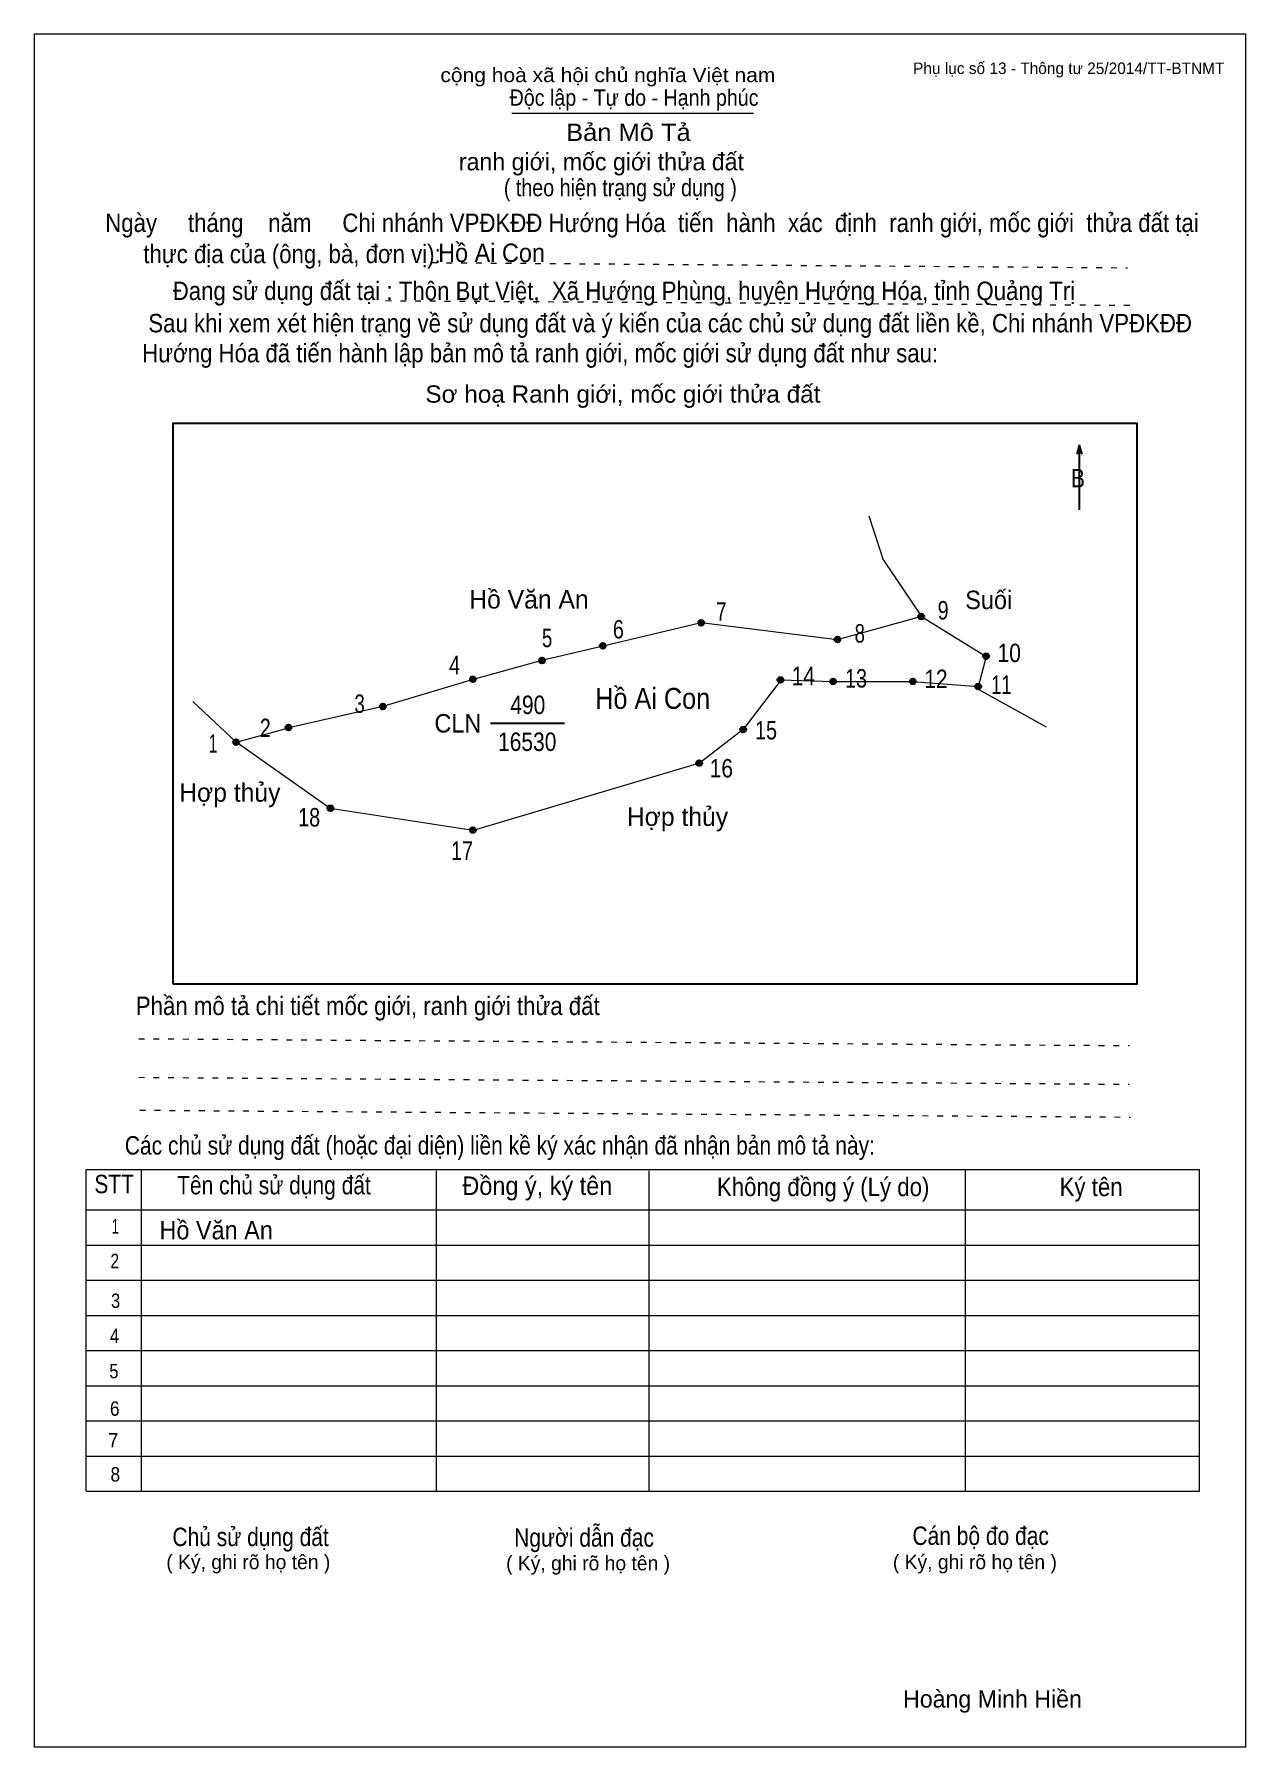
# Model space of a CAD drawing. Header units: centimetres. Extents: x 0 to 21, y 0 to 29.7.
import ezdxf
from ezdxf.enums import TextEntityAlignment as Align

# ---------------------------------------------------------------- set-up
doc = ezdxf.new("R2010")
doc.units = ezdxf.units.CM
doc.header["$LTSCALE"] = 0.13
doc.linetypes.add('DOTTED', pattern=[1.5, 0.3, -1.2])
for name, color, linetype, lineweight in [('1', 7, 'Continuous', 13), ('32', 7, 'Continuous', 25), ('33', 7, 'Continuous', 25), ('6', 7, 'Continuous', 13), ('62', 7, 'Continuous', 13)]:
    doc.layers.add(name, color=color, linetype=linetype, lineweight=lineweight)
for name, color, linetype in [('2', 7, 'Continuous'), ('34', 7, 'Continuous'), ('63', 7, 'Continuous')]:
    doc.layers.add(name, color=color, linetype=linetype)

msp = doc.modelspace()

# ---------------------------------------------------------------- hatches: boundary and pattern name
at = {"layer": '32'}
for points in [[(15.4243, 19.602, 1), (15.3243, 19.602, 1)], [(11.6115, 19.493, 1), (11.5115, 19.493, 1)], [(9.9047, 19.0936, 1), (9.8047, 19.0936, 1)], [(13.9718, 19.2025, 1), (13.8718, 19.2025, 1)], [(8.8517, 18.8394, 1), (8.7517, 18.8394, 1)], [(16.55, 18.912, 1), (16.45, 18.912, 1)], [(7.6534, 18.5126, 1), (7.5534, 18.5126, 1)], [(12.9834, 18.5013, 1), (12.8834, 18.5013, 1)], [(13.8992, 18.4763, 1), (13.7992, 18.4763, 1)], [(15.2791, 18.4763, 1), (15.1791, 18.4763, 1)], [(16.4113, 18.3869, 1), (16.3113, 18.3869, 1)], [(6.0919, 18.0405, 1), (5.9919, 18.0405, 1)], [(4.4578, 17.6774, 1), (4.3578, 17.6774, 1)], [(12.3377, 17.6411, 1), (12.2377, 17.6411, 1)], [(3.55, 17.4232, 1), (3.45, 17.4232, 1)], [(11.5751, 17.0601, 1), (11.4751, 17.0601, 1)], [(5.1826, 16.2757, 1), (5.0826, 16.2757, 1)], [(7.6534, 15.898, 1), (7.5534, 15.898, 1)]]:
    msp.add_hatch(color=256, dxfattribs=at).paths.add_polyline_path(points)

# ---------------------------------------------------------------- linework, layer by layer
at = {"layer": '1'}
for p, q in [((14.72, 20.58), (14.47, 21.34)), ((16.36, 18.34), (17.54, 17.69))]:
    msp.add_line(p, q, dxfattribs=at)
msp.add_lwpolyline([(21, 0), (21, 29.7), (0, 29.7), (0, 0)], close=True, dxfattribs=at)
at = {"layer": '32'}
for centre in [(15.3743, 19.602), (11.5615, 19.493), (9.8547, 19.0936), (13.9218, 19.2025), (8.8017, 18.8394), (16.5, 18.912), (7.6034, 18.5126), (12.9334, 18.5013), (13.8492, 18.4763), (15.2291, 18.4763), (16.3613, 18.3869), (6.0419, 18.0405), (4.4078, 17.6774), (12.2877, 17.6411), (3.5, 17.4232), (11.5251, 17.0601), (5.1326, 16.2757), (7.6034, 15.898)]:
    msp.add_circle(centre, 0.05, dxfattribs=at)
at = {"layer": '33'}
msp.add_line((7.91, 17.75), (9.19, 17.75), dxfattribs=at)
at = {"layer": '6'}
for p, q in [((14.72, 20.58), (15.38, 19.6)), ((2.75, 18.13), (3.5, 17.42)), ((3.5, 17.42), (4.41, 17.67))]:
    msp.add_line(p, q, dxfattribs=at)
for points in [[(15.38, 19.6), (13.92, 19.2), (11.56, 19.49), (9.86, 19.09), (8.8, 18.84), (7.61, 18.51), (6.04, 18.04), (4.41, 17.67)], [(15.38, 19.6), (16.5, 18.91), (16.36, 18.38)], [(16.36, 18.38), (15.23, 18.47), (13.85, 18.47), (12.94, 18.5), (12.29, 17.64), (11.53, 17.06), (7.61, 15.89), (5.13, 16.27), (3.5, 17.42)]]:
    msp.add_lwpolyline(points, dxfattribs=at)
at = {"layer": '62'}
for p, q in [((8.28, 28.33), (12.47, 28.33)), ((0.9, 10.01), (20.2, 10.01)), ((0.9, 4.43), (0.9, 10.01)), ((1.86, 4.43), (1.86, 10.01)), ((6.97, 4.43), (6.97, 9.99)), ((10.66, 4.43), (10.66, 9.99)), ((16.14, 4.43), (16.14, 10.01)), ((20.2, 4.43), (20.2, 10.01)), ((0.9, 9.31), (20.2, 9.31)), ((0.9, 8.7), (20.2, 8.7)), ((0.9, 8.09), (20.2, 8.09)), ((0.9, 7.48), (20.2, 7.48)), ((0.9, 6.87), (20.2, 6.87)), ((0.9, 6.26), (20.2, 6.26)), ((0.9, 5.65), (20.2, 5.65)), ((0.9, 5.04), (20.2, 5.04)), ((0.9, 4.43), (20.2, 4.43))]:
    msp.add_line(p, q, dxfattribs=at)
at = {"layer": '62', "linetype": 'DOTTED'}
for p, q in [((6.89, 25.74), (18.95, 25.65)), ((6.09, 25.08), (19.04, 25)), ((1.81, 12.28), (18.98, 12.16)), ((1.81, 11.61), (18.98, 11.49)), ((1.83, 11.04), (19, 10.92))]:
    msp.add_line(p, q, dxfattribs=at)
at = {"layer": '62', "lineweight": 25}
for p, q in [((18.11, 22.58), (18.11, 21.45)), ((18.11, 22.57), (18.07, 22.42)), ((18.11, 22.57), (18.16, 22.42))]:
    msp.add_line(p, q, dxfattribs=at)
msp.add_lwpolyline([(2.4, 13.23), (19.12, 13.23), (19.12, 22.95), (2.4, 22.95)], close=True, dxfattribs=at)

# ---------------------------------------------------------------- texts
at = {"layer": '2', "width": 0.9}
msp.add_text('Hồ Ai Con', height=0.3631, dxfattribs=at).set_placement((10.72, 18), align=Align.CENTER)
at = {"layer": '32'}
for s, width, p in [('7', 0.75, (11.91, 19.53)), ('9', 0.8, (15.755, 19.55)), ('5', 0.75, (8.89, 19.07)), ('6', 0.8, (10.125, 19.22)), ('8', 0.75, (14.31, 19.15)), ('10', 0.85, (16.9, 18.81)), ('4', 0.8, (7.285, 18.6)), ('14', 0.85, (13.33, 18.41)), ('13', 0.8, (14.245, 18.37)), ('12', 0.85, (15.63, 18.36)), ('11', 0.75, (16.765, 18.26)), ('3', 0.75, (5.64, 17.93)), ('2', 0.8, (4.005, 17.51)), ('1', 0.65, (3.1, 17.24)), ('15', 0.8, (12.685, 17.47)), ('16', 0.85, (11.91, 16.81)), ('18', 0.8, (4.765, 15.96)), ('17', 0.8, (7.415, 15.38))]:
    msp.add_text(s, height=0.32, dxfattribs=dict(at, width=width)).set_placement(p, align=Align.CENTER)
at = {"layer": '33'}
for s, p in [('Hồ Văn An', (8.575, 19.74)), ('Hợp thủy', (3.39, 16.39)), ('Hợp thủy', (11.15, 15.97))]:
    msp.add_text(s, height=0.32, dxfattribs=at).set_placement(p, align=Align.CENTER)
for s, width, p in [('Suối', 0.95, (16.545, 19.73)), ('490', 0.85, (8.555, 17.91)), ('16530', 0.85, (8.545, 17.27))]:
    msp.add_text(s, height=0.32, dxfattribs=dict(at, width=width)).set_placement(p, align=Align.CENTER)
at = {"layer": '33', "width": 0.95}
msp.add_text('CLN', height=0.32, dxfattribs=at).set_placement((7.75, 17.59), align=Align.RIGHT)
at = {"layer": '34', "width": 0.95}
for s, p in [('Hồ Ai Con', (7, 25.75)), ('Hồ Văn An', (2.17, 8.8))]:
    msp.add_text(s, height=0.32, dxfattribs=at).set_placement(p)
at = {"layer": '62'}
for s, height, width, p in [('cộng hoà xã hội chủ nghĩa Việt nam', 0.2474, 1.1, (7.04, 28.87)), ('Độc lập - Tự do - Hạnh phúc', 0.2828, 0.9, (8.24, 28.46)), ('Bản Mô Tả', 0.3, 1.1, (9.22, 27.85)), ('( theo hiện trạng sử dụng )', 0.3, 0.85, (8.14, 26.89)), ('Ngày     tháng    năm     Chi nhánh VPĐKĐĐ Hướng Hóa  tiến  hành  xác  định  ranh giới, mốc giới  thửa đất tại ', 0.32, 0.9, (1.23, 26.27)), ('thực địa của (ông, bà, đơn vị): ', 0.32, 0.9, (1.89, 25.73)), ('Đang sử dụng đất tại : Thôn Bụt Việt,  Xã Hướng Phùng, huyện Hướng Hóa, tỉnh Quảng Trị', 0.32, 0.9, (2.4, 25.09)), (' Sau khi xem xét hiện trạng về sử dụng đất và ý kiến của các chủ sử dụng đất liền kề, Chi nhánh VPĐKĐĐ ', 0.32, 0.9, (1.87, 24.53)), ('Hướng Hóa đã tiến hành lập bản mô tả ranh giới, mốc giới sử dụng đất như sau:', 0.32, 0.9, (1.87, 24.01)), ('Sơ hoạ Ranh giới, mốc giới thửa đất', 0.3, 1.05, (6.78, 23.31)), ('B', 0.32, 0.85, (17.97, 21.84)), ('Phần mô tả chi tiết mốc giới, ranh giới thửa đất ', 0.32, 0.9, (1.76, 12.69)), ('Các chủ sử dụng đất (hoặc đại diện) liền kề ký xác nhận đã nhận bản mô tả này:', 0.32, 0.85, (1.57, 10.27))]:
    msp.add_text(s, height=height, dxfattribs=dict(at, width=width)).set_placement(p)
msp.add_text('ranh giới, mốc giới thửa đất', height=0.3, dxfattribs=at).set_placement((7.36, 27.34))
for s, height, width, p in [('STT', 0.32, 0.85, (1.385, 9.6)), ('Tên chủ sử dụng đất', 0.32, 0.85, (4.155, 9.58)), ('Đồng ý, ký tên', 0.32, 0.95, (8.72, 9.57)), ('Không đồng ý (Lý do)', 0.32, 0.9, (13.675, 9.55)), ('Ký tên', 0.32, 0.9, (18.32, 9.55)), ('1', 0.25, 0.7, (1.405, 8.9)), ('2', 0.25, 0.8, (1.395, 8.3)), ('3', 0.25, 0.85, (1.41, 7.61)), ('4', 0.25, 0.85, (1.39, 7)), ('5', 0.25, 0.85, (1.38, 6.39)), ('6', 0.25, 0.9, (1.395, 5.74)), ('7', 0.25, 0.95, (1.37, 5.19)), ('8', 0.25, 0.9, (1.405, 4.6)), ('Người dẫn đạc', 0.32, 0.85, (9.53, 3.47)), ('Chủ sử dụng đất', 0.32, 0.85, (3.75, 3.48)), ('Cán bộ đo đạc', 0.32, 0.85, (16.405, 3.5))]:
    msp.add_text(s, height=height, dxfattribs=dict(at, width=width)).set_placement(p, align=Align.CENTER)
for p in [(3.71, 3.08), (9.6, 3.06), (16.305, 3.08)]:
    msp.add_text('( Ký, ghi rõ họ tên )', height=0.25, dxfattribs=at).set_placement(p, align=Align.CENTER)
at = {"layer": '63'}
msp.add_text('Phụ lục số 13 - Thông tư 25/2014/TT-BTNMT', height=0.2, dxfattribs=at).set_placement((20.63, 29.01), align=Align.RIGHT)
msp.add_text('Hoàng Minh Hiền', height=0.3, dxfattribs=at).set_placement((16.61, 0.68), align=Align.CENTER)

doc.saveas('drawing.dxf')
